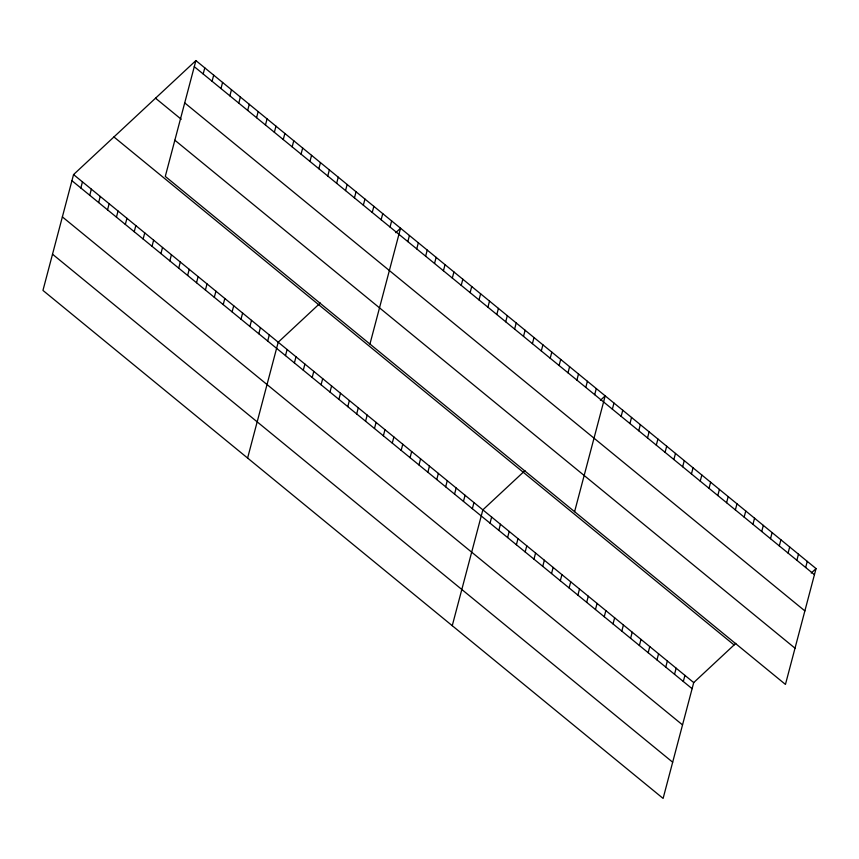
<?xml version="1.0" encoding="UTF-8"?>
<svg xmlns="http://www.w3.org/2000/svg" width="859" height="859" viewBox="0 0 859 859"><rect width="100%" height="100%" fill="white"/><g stroke="black" fill="none" stroke-linecap="round" stroke-linejoin="round"><path stroke-width="1.29" d="M195.895 60.581L165.282 176.417L785.448 684.419L816.05 568.583L195.895 60.581L73.552 174.581L42.95 290.417L663.105 798.419L693.718 682.583L735.819 643.348M80.843 187.971L82.453 181.872M89.744 195.261L91.355 189.163M98.635 202.552L100.245 196.453M107.536 209.843L109.147 203.733M116.437 217.134L118.048 211.024M125.328 224.414L126.939 218.315M134.229 231.705L135.84 225.606M143.131 238.995L144.742 232.896M152.022 246.286L153.632 240.176M203.175 73.971L204.786 67.872M160.923 253.577L162.534 247.467M212.076 81.261L213.687 75.162M169.824 260.857L171.435 254.758M220.978 88.552L222.588 82.443M178.715 268.148L180.326 262.049M229.868 95.843L231.479 89.733M187.616 275.438L189.227 269.339M238.77 103.123L240.38 97.024M196.518 282.729L198.128 276.619M247.671 110.414L249.282 104.315M205.408 290.02L207.019 283.91M256.562 117.704L258.183 111.606M214.31 297.3L215.92 291.201M265.463 124.995L267.074 118.886M223.211 304.591L224.822 298.492M274.365 132.286L275.975 126.176M232.102 311.881L233.712 305.783M283.255 139.566L284.877 133.467M241.003 319.172L242.614 313.073M292.157 146.857L293.767 140.758M249.905 326.463L251.515 320.353M301.058 154.148L302.669 148.049M258.795 333.743L260.417 327.644M309.949 161.438L311.57 155.329M267.697 341.034L269.307 334.935M318.85 168.729L320.461 162.619M247.607 458.062L278.209 342.226L320.31 302.991M327.751 176.009L329.362 169.91M285.489 355.615L287.11 349.516M336.642 183.3L338.263 177.201M294.39 362.906L296.001 356.796M345.543 190.591L347.154 184.492M303.291 370.197L304.902 364.087M354.445 197.881L356.055 191.772M312.182 377.477L313.803 371.378M363.336 205.172L364.957 199.063M321.083 384.768L322.694 378.669M372.237 212.452L373.848 206.353M329.985 392.058L331.595 385.959M381.138 219.743L382.749 213.644M338.876 399.349L340.497 393.239M390.04 227.034L391.65 220.935M347.777 406.64L349.388 400.53M369.939 344.062L400.541 228.226L395.741 232.703M356.678 413.92L358.289 407.821M407.832 241.615L409.442 235.506M365.569 421.211L367.19 415.112M416.733 248.895L418.344 242.796M374.47 428.501L376.081 422.403M425.624 256.186L427.234 250.087M383.372 435.792L384.982 429.683M434.525 263.477L436.136 257.378M392.262 443.083L393.884 436.973M443.427 270.768L445.037 264.669M401.164 450.363L402.774 444.264M452.317 278.058L453.928 271.949M410.065 457.654L411.676 451.555M461.219 285.349L462.829 279.239M418.967 464.944L420.577 458.846M470.12 292.629L471.731 286.53M427.857 472.235L429.468 466.126M479.011 299.92L480.621 293.821M436.759 479.526L438.369 473.416M487.912 307.211L489.523 301.112M445.66 486.806L447.271 480.707M496.813 314.501L498.424 308.392M454.551 494.097L456.161 487.998M505.704 321.792L507.315 315.683M463.452 501.388L465.063 495.289M514.605 329.072L516.216 322.973M472.353 508.678L473.964 502.579M523.507 336.363L525.117 330.264M452.253 625.696L482.855 509.859L524.967 470.625M532.397 343.654L534.008 337.555M490.027 523.163L491.649 517.064M541.299 350.944L542.909 344.835M498.821 530.357L500.432 524.258M550.2 358.235L551.811 352.126M507.605 537.551L509.215 531.453M559.091 365.515L560.712 359.416M516.388 544.756L517.998 538.647M567.992 372.806L569.603 366.707M525.171 551.95L526.782 545.841M576.894 380.097L578.504 373.998M533.965 559.145L535.576 553.046M585.784 387.388L587.406 381.278M542.748 566.339L544.359 560.24M594.686 394.678L596.296 388.569M551.532 573.544L553.142 567.434M574.596 511.696L605.198 395.859L600.387 400.337M560.315 580.738L561.926 574.628M612.37 409.163L613.981 403.054M569.098 587.932L570.72 581.833M621.154 416.357L622.764 410.258M577.892 595.126L579.503 589.027M629.937 423.551L631.558 417.453M586.676 602.331L588.286 596.221M638.731 430.746L640.342 424.647M595.459 609.525L597.069 603.415M647.514 437.95L649.125 431.841M604.242 616.719L605.853 610.62M656.297 445.145L657.908 439.046M613.025 623.913L614.647 617.814M665.081 452.339L666.691 446.24M621.819 631.107L623.43 625.008M673.864 459.533L675.485 453.434M630.603 638.312L632.213 632.203M682.658 466.738L684.269 460.628M639.386 645.506L640.997 639.407M691.441 473.932L693.052 467.822M648.169 652.7L649.78 646.602M700.225 481.126L701.835 475.027M656.963 659.895L658.574 653.796M709.008 488.32L710.618 482.221M665.746 667.099L667.357 660.99M717.791 495.525L719.413 489.415M674.53 674.294L676.14 668.195M726.585 502.719L728.196 496.609M683.313 681.488L684.924 675.389M735.368 509.913L736.979 503.814M744.152 517.107L745.762 511.008M752.935 524.301L754.556 518.202M761.729 531.506L763.34 525.397M770.512 538.7L772.123 532.601M779.296 545.894L780.906 539.796M788.079 553.089L789.689 546.99M796.862 560.293L798.483 554.184M805.656 567.488L807.267 561.389M811.24 573.06L816.05 568.583M194.284 66.68L814.439 574.682M184.717 102.897L804.872 610.899M155.522 98.205L181.228 119.261M174.86 140.21L795.015 648.201M113.925 136.957L734.08 644.959M73.552 174.581L693.718 682.583M71.941 180.691L692.096 688.682M62.374 216.898L682.529 724.899M52.517 254.21L672.672 762.212"/></g></svg>
